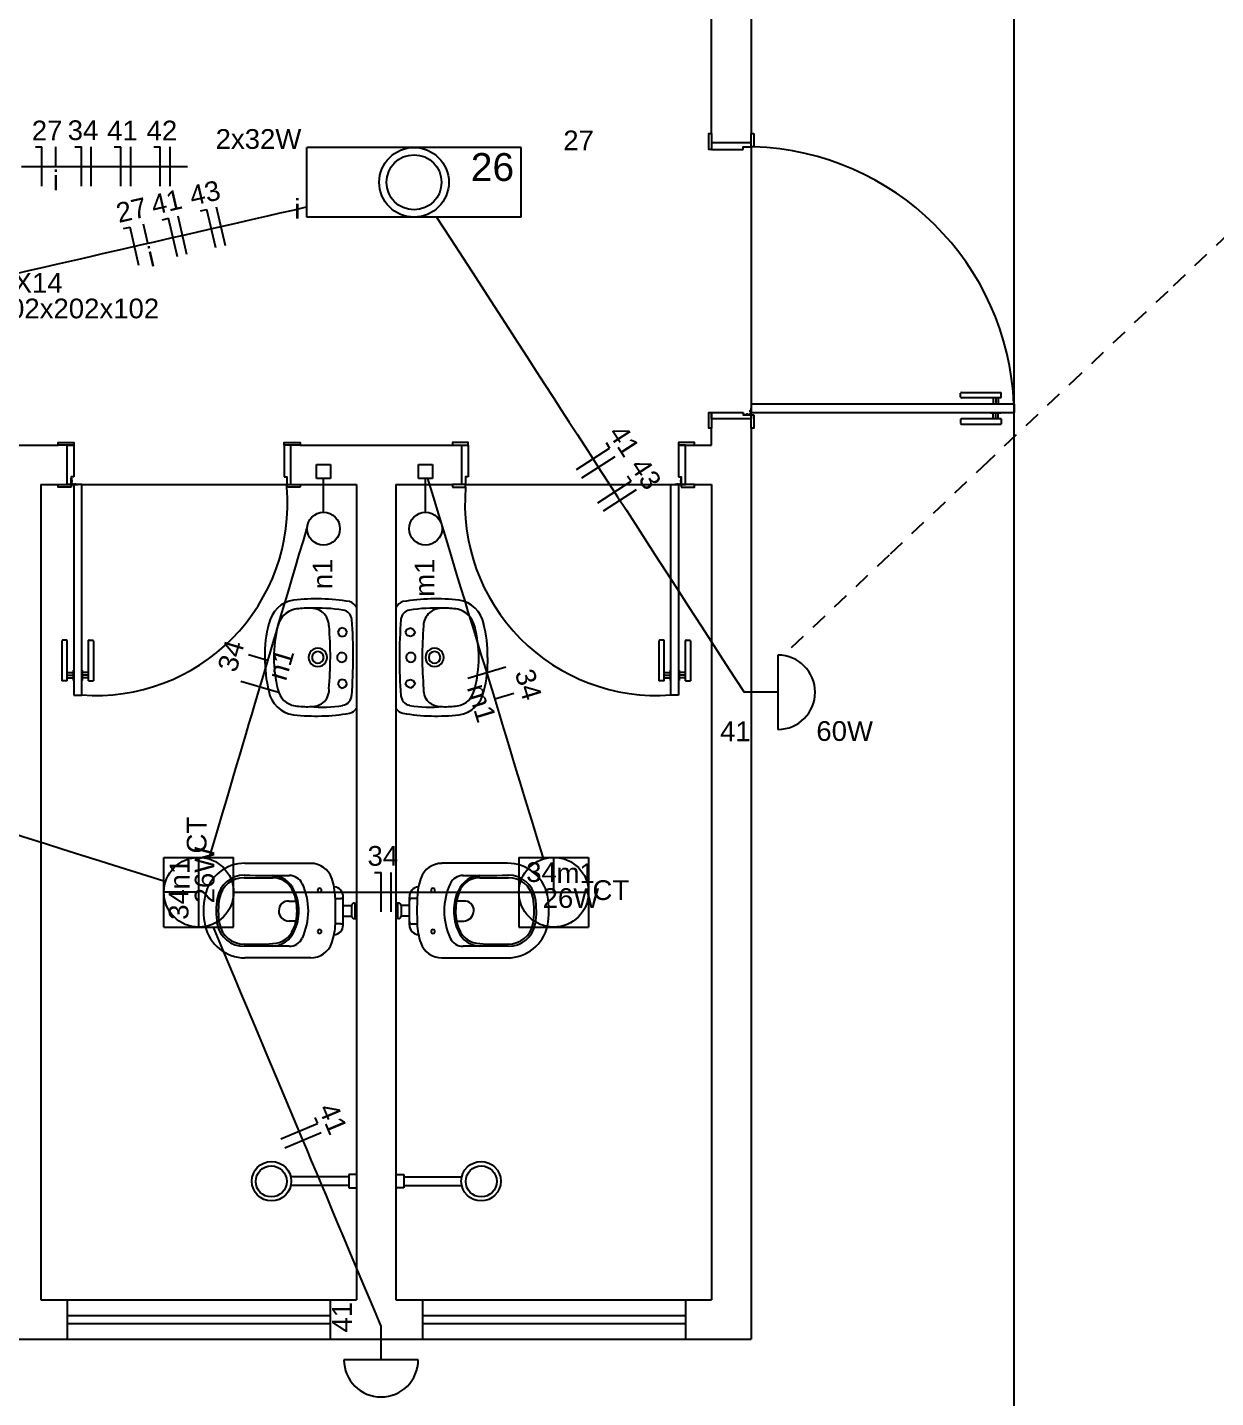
# Model space of a CAD drawing. Header units: millimetres. Extents: x -182 to 147, y -1396 to 58.
# Drawn here: x -94.77 to -85.73, y 31.78 to 42.2 of the extents above; entities that cross this region are included whole.
import ezdxf

# ---------------------------------------------------------------- set-up
doc = ezdxf.new("R2010")
doc.units = ezdxf.units.MM
doc.header["$LTSCALE"] = 10
doc.header["$MEASUREMENT"] = 0
doc.linetypes.add('Dashed2', pattern=[0.375, 0.25, -0.125])
for name, color, linetype in [('Arquitetura', 8, 'Continuous'), ('EL-Condutos', 4, 'Continuous'), ('EL-Fios (Fase 1)', 7, 'Continuous'), ('EL-Fios (Fase 2)', 7, 'Continuous'), ('EL-Fios (Fase 3)', 7, 'Continuous'), ('EL-Fios (Neutro)', 170, 'Continuous'), ('EL-Fios (Retorno)', 10, 'Continuous'), ('EL-Textos fios', 7, 'Continuous'), ('P-SIMBOL', 170, 'Continuous'), ('Textos', 7, 'Continuous')]:
    doc.layers.add(name, color=color, linetype=linetype)
doc.styles.add('Arial', font='arial.ttf')

msp = doc.modelspace()

# ---------------------------------------------------------------- linework, layer by layer
at = {"layer": 'Arquitetura'}
for p, q in [((-87.262, 17.4259), (-87.262, 52.6259)), ((-89.262, 41.2959), (-89.262, 39.3369)), ((-89.296, 39.2589), (-89.29, 39.2589)), ((-89.266, 39.2889), (-89.266, 39.2829)), ((-95.043, 39.0259), (-94.532, 39.0259)), ((-92.692, 39.0259), (-91.532, 39.0259)), ((-89.692, 39.0259), (-89.563, 39.0259)), ((-94.663, 38.7259), (-94.532, 38.7259)), ((-94.429, 38.7589), (-94.429, 38.7539)), ((-94.4, 38.7289), (-94.405, 38.7289)), ((-94.353, 38.7259), (-92.793, 38.7259)), ((-92.793, 38.7259), (-92.762, 38.7259)), ((-92.692, 38.7259), (-92.262, 38.7259)), ((-91.963, 38.7259), (-91.532, 38.7259)), ((-91.433, 38.7259), (-89.873, 38.7259)), ((-89.825, 38.7289), (-89.819, 38.7289)), ((-89.796, 38.7589), (-89.796, 38.7539)), ((-89.692, 38.7259), (-89.563, 38.7259)), ((-92.262, 37.7909), (-92.262, 37.4099)), ((-91.963, 37.7909), (-91.963, 37.4099)), ((-92.394, 37.6259), (-92.406, 37.6039)), ((-92.373, 37.6379), (-92.394, 37.6259)), ((-92.347, 37.6259), (-92.373, 37.6379)), ((-92.335, 37.6039), (-92.347, 37.6259)), ((-91.891, 37.6039), (-91.878, 37.6259)), ((-91.878, 37.6259), (-91.853, 37.6379)), ((-91.853, 37.6379), (-91.831, 37.6259)), ((-91.831, 37.6259), (-91.818, 37.6039)), ((-92.406, 37.6039), (-92.394, 37.5789)), ((-92.394, 37.5789), (-92.373, 37.5699)), ((-92.373, 37.5699), (-92.347, 37.5789)), ((-92.347, 37.5789), (-92.335, 37.6039)), ((-92.262, 37.5369), (-92.262, 37.1599)), ((-91.963, 37.5369), (-91.963, 37.1599)), ((-91.878, 37.5789), (-91.891, 37.6039)), ((-91.853, 37.5699), (-91.878, 37.5789)), ((-91.831, 37.5789), (-91.853, 37.5699)), ((-91.818, 37.6039), (-91.831, 37.5789)), ((-92.262, 37.4099), (-92.262, 37.0239)), ((-91.963, 37.4099), (-91.963, 37.0239)), ((-92.394, 37.2359), (-92.406, 37.2109)), ((-92.406, 37.2109), (-92.394, 37.1899)), ((-92.373, 37.2449), (-92.394, 37.2359)), ((-92.347, 37.2359), (-92.373, 37.2449)), ((-92.335, 37.2109), (-92.347, 37.2359)), ((-92.347, 37.1899), (-92.335, 37.2109)), ((-91.891, 37.2109), (-91.878, 37.2359)), ((-91.878, 37.1899), (-91.891, 37.2109)), ((-91.878, 37.2359), (-91.853, 37.2449)), ((-91.853, 37.2449), (-91.831, 37.2359)), ((-91.831, 37.2359), (-91.818, 37.2109)), ((-91.818, 37.2109), (-91.831, 37.1899)), ((-92.394, 37.1899), (-92.373, 37.1769)), ((-92.373, 37.1769), (-92.347, 37.1899)), ((-91.853, 37.1769), (-91.878, 37.1899)), ((-91.831, 37.1899), (-91.853, 37.1769)), ((-93.111, 35.8459), (-92.611, 35.8459)), ((-91.114, 35.8459), (-91.613, 35.8459)), ((-92.777, 35.5589), (-92.722, 35.5589)), ((-92.423, 35.5789), (-92.383, 35.5789)), ((-92.364, 35.3759), (-92.364, 35.5879)), ((-92.281, 35.5429), (-92.262, 35.5429)), ((-92.275, 35.5429), (-92.275, 35.4249)), ((-92.262, 35.5449), (-92.262, 35.4179)), ((-91.963, 35.5449), (-91.963, 35.4179)), ((-91.943, 35.5429), (-91.963, 35.5429)), ((-91.95, 35.5429), (-91.95, 35.4249)), ((-91.861, 35.3759), (-91.861, 35.5879)), ((-91.802, 35.5789), (-91.842, 35.5789)), ((-91.447, 35.5589), (-91.503, 35.5589)), ((-92.364, 35.5239), (-92.3, 35.5239)), ((-92.364, 35.4439), (-92.3, 35.4439)), ((-92.3, 35.5239), (-92.3, 35.4439)), ((-91.861, 35.5239), (-91.924, 35.5239)), ((-91.924, 35.5239), (-91.924, 35.4439)), ((-91.861, 35.4439), (-91.924, 35.4439)), ((-92.723, 35.4069), (-92.777, 35.4069)), ((-92.383, 35.3849), (-92.424, 35.3849)), ((-92.281, 35.4249), (-92.262, 35.4249)), ((-91.943, 35.4249), (-91.963, 35.4249)), ((-91.842, 35.3849), (-91.801, 35.3849)), ((-91.502, 35.4069), (-91.447, 35.4069)), ((-92.611, 35.1259), (-93.111, 35.1259)), ((-91.613, 35.1259), (-91.114, 35.1259)), ((-92.262, 34.3269), (-92.262, 32.5259)), ((-92.322, 33.4599), (-92.762, 33.4599)), ((-92.262, 33.4779), (-92.322, 33.4779)), ((-92.322, 33.4779), (-92.322, 33.3779)), ((-91.963, 33.4779), (-91.902, 33.4779)), ((-91.902, 33.4779), (-91.902, 33.3779)), ((-91.902, 33.4599), (-91.463, 33.4599)), ((-92.322, 33.3959), (-92.762, 33.3959)), ((-92.322, 33.3779), (-92.262, 33.3779)), ((-91.902, 33.3779), (-91.963, 33.3779)), ((-91.902, 33.3959), (-91.463, 33.3959)), ((-94.663, 32.5259), (-92.262, 32.5259)), ((-94.463, 32.5259), (-94.463, 32.2259)), ((-92.463, 32.5259), (-92.463, 32.2259)), ((-91.963, 32.5259), (-89.563, 32.5259)), ((-91.762, 32.5259), (-91.762, 32.2259)), ((-89.762, 32.5259), (-89.762, 32.2259)), ((-94.963, 32.2259), (-89.262, 32.2259))]:
    msp.add_line(p, q, dxfattribs=at)
at = {"layer": 'Arquitetura', "linetype": 'Continuous'}
for p, q in [((-89.262, 43.3269), (-89.262, 41.3959)), ((-89.563, 41.3959), (-89.563, 43.0259)), ((-89.563, 39.0259), (-89.563, 39.1559)), ((-89.262, 39.1559), (-89.262, 32.2259)), ((-94.663, 38.7259), (-94.663, 32.5259)), ((-92.262, 38.7259), (-92.262, 32.5259)), ((-91.963, 38.7259), (-91.963, 32.5259)), ((-89.563, 38.7259), (-89.563, 32.5259)), ((-94.463, 32.4059), (-92.463, 32.4059)), ((-94.463, 32.3459), (-92.463, 32.3459)), ((-91.762, 32.4059), (-89.762, 32.4059)), ((-91.762, 32.3459), (-89.762, 32.3459))]:
    msp.add_line(p, q, dxfattribs=at)
at = {"layer": 'Arquitetura', "color": 3, "linetype": 'Continuous'}
for p, q in [((-87.669, 39.3929), (-87.669, 39.4209)), ((-87.663, 39.4259), (-87.359, 39.4259)), ((-87.359, 39.3859), (-87.663, 39.3859)), ((-87.442, 39.3399), (-87.362, 39.3399)), ((-87.669, 39.2189), (-87.669, 39.1909)), ((-87.359, 39.2259), (-87.663, 39.2259)), ((-87.442, 39.2719), (-87.362, 39.2719)), ((-87.663, 39.1859), (-87.359, 39.1859)), ((-94.503, 37.5369), (-94.503, 37.2329)), ((-94.469, 37.5429), (-94.498, 37.5429)), ((-94.463, 37.2329), (-94.463, 37.5369)), ((-94.302, 37.2329), (-94.302, 37.5369)), ((-94.296, 37.5429), (-94.268, 37.5429)), ((-94.262, 37.5369), (-94.262, 37.2329)), ((-89.963, 37.5369), (-89.963, 37.2329)), ((-89.929, 37.5429), (-89.958, 37.5429)), ((-89.922, 37.2329), (-89.922, 37.5369)), ((-89.762, 37.2329), (-89.762, 37.5369)), ((-89.755, 37.5429), (-89.728, 37.5429)), ((-89.723, 37.5369), (-89.723, 37.2329)), ((-94.417, 37.3159), (-94.417, 37.2359)), ((-94.349, 37.3159), (-94.349, 37.2359)), ((-89.877, 37.3159), (-89.877, 37.2359)), ((-89.809, 37.3159), (-89.809, 37.2359))]:
    msp.add_line(p, q, dxfattribs=at)
at = {"layer": 'Arquitetura', "color": 3}
for p, q in [((-87.359, 39.3859), (-87.359, 39.4259)), ((-87.442, 39.3399), (-87.442, 39.3369)), ((-87.422, 39.3859), (-87.422, 39.3399)), ((-87.402, 39.3859), (-87.402, 39.3399)), ((-87.382, 39.3859), (-87.382, 39.3399)), ((-87.362, 39.3399), (-87.362, 39.3369)), ((-87.442, 39.2719), (-87.442, 39.2759)), ((-87.422, 39.2259), (-87.422, 39.2719)), ((-87.402, 39.2259), (-87.402, 39.2719)), ((-87.382, 39.2259), (-87.382, 39.2719)), ((-87.362, 39.2719), (-87.362, 39.2759)), ((-87.359, 39.2259), (-87.359, 39.1859)), ((-94.417, 37.3159), (-94.413, 37.3159)), ((-94.349, 37.3159), (-94.353, 37.3159)), ((-89.877, 37.3159), (-89.873, 37.3159)), ((-89.809, 37.3159), (-89.813, 37.3159)), ((-94.463, 37.2329), (-94.503, 37.2329)), ((-94.463, 37.2959), (-94.417, 37.2959)), ((-94.463, 37.2759), (-94.417, 37.2759)), ((-94.463, 37.2559), (-94.417, 37.2559)), ((-94.417, 37.2359), (-94.413, 37.2359)), ((-94.349, 37.2359), (-94.353, 37.2359)), ((-94.302, 37.2959), (-94.349, 37.2959)), ((-94.302, 37.2759), (-94.349, 37.2759)), ((-94.302, 37.2559), (-94.349, 37.2559)), ((-94.302, 37.2329), (-94.262, 37.2329)), ((-89.922, 37.2329), (-89.963, 37.2329)), ((-89.922, 37.2959), (-89.877, 37.2959)), ((-89.922, 37.2759), (-89.877, 37.2759)), ((-89.922, 37.2559), (-89.877, 37.2559)), ((-89.877, 37.2359), (-89.873, 37.2359)), ((-89.809, 37.2359), (-89.813, 37.2359)), ((-89.762, 37.2959), (-89.809, 37.2959)), ((-89.762, 37.2759), (-89.809, 37.2759)), ((-89.762, 37.2559), (-89.809, 37.2559)), ((-89.762, 37.2329), (-89.723, 37.2329))]:
    msp.add_line(p, q, dxfattribs=at)
at = {"layer": 'Arquitetura', "color": 2}
for p, q in [((-87.262, 39.3369), (-89.262, 39.3369)), ((-89.262, 39.3369), (-89.262, 39.2759)), ((-87.262, 39.3369), (-87.262, 39.2759)), ((-89.262, 39.2759), (-87.262, 39.2759)), ((-94.413, 38.7259), (-94.413, 37.1259)), ((-94.353, 38.7259), (-94.413, 38.7259)), ((-94.353, 37.1259), (-94.353, 38.7259)), ((-89.873, 37.1259), (-89.873, 38.7259)), ((-89.873, 38.7259), (-89.813, 38.7259)), ((-89.813, 38.7259), (-89.813, 37.1259)), ((-94.413, 37.1259), (-94.353, 37.1259)), ((-89.813, 37.1259), (-89.873, 37.1259))]:
    msp.add_line(p, q, dxfattribs=at)
at = {"layer": 'Arquitetura', "color": 3}
for points in [[(-89.563, 41.3959), (-89.563, 41.2759), (-89.583, 41.2759), (-89.583, 41.3959), (-89.563, 41.3959)], [(-89.242, 41.3959), (-89.242, 41.2959), (-89.262, 41.2959), (-89.262, 41.3959), (-89.242, 41.3959)], [(-89.563, 39.2759), (-89.563, 39.2259), (-89.563, 39.1559), (-89.583, 39.1559), (-89.583, 39.2759), (-89.563, 39.2759)], [(-89.242, 39.2559), (-89.242, 39.1559), (-89.262, 39.1559), (-89.262, 39.2559), (-89.242, 39.2559)], [(-94.413, 39.0259), (-94.463, 39.0259), (-94.532, 39.0259), (-94.532, 39.0459), (-94.413, 39.0459), (-94.413, 39.0259)], [(-92.692, 39.0259), (-92.813, 39.0259), (-92.813, 39.0459), (-92.692, 39.0459), (-92.692, 39.0259)], [(-91.532, 39.0259), (-91.413, 39.0259), (-91.413, 39.0459), (-91.532, 39.0459), (-91.532, 39.0259)], [(-89.813, 39.0259), (-89.762, 39.0259), (-89.692, 39.0259), (-89.692, 39.0459), (-89.813, 39.0459), (-89.813, 39.0259)], [(-94.433, 38.7059), (-94.532, 38.7059), (-94.532, 38.7259), (-94.433, 38.7259), (-94.433, 38.7059)], [(-92.692, 38.7059), (-92.793, 38.7059), (-92.793, 38.7259), (-92.692, 38.7259), (-92.692, 38.7059)], [(-91.532, 38.7059), (-91.433, 38.7059), (-91.433, 38.7259), (-91.532, 38.7259), (-91.532, 38.7059)], [(-89.793, 38.7059), (-89.692, 38.7059), (-89.692, 38.7259), (-89.793, 38.7259), (-89.793, 38.7059)]]:
    msp.add_lwpolyline(points, close=True, dxfattribs=at)
at = {"layer": 'Arquitetura', "color": 2}
for points in [[(-89.322, 41.2759), (-89.322, 41.2959), (-89.262, 41.2959), (-89.262, 41.3269), (-89.563, 41.3269), (-89.563, 41.2759), (-89.322, 41.2759)], [(-89.322, 39.2759), (-89.322, 39.2559), (-89.262, 39.2559), (-89.262, 39.2259), (-89.563, 39.2259), (-89.563, 39.2759), (-89.322, 39.2759)], [(-94.413, 38.7859), (-94.433, 38.7859), (-94.433, 38.7259), (-94.463, 38.7259), (-94.463, 39.0259), (-94.413, 39.0259), (-94.413, 38.7859)], [(-92.813, 38.7859), (-92.793, 38.7859), (-92.793, 38.7259), (-92.762, 38.7259), (-92.762, 39.0259), (-92.813, 39.0259), (-92.813, 38.7859)], [(-91.413, 38.7859), (-91.433, 38.7859), (-91.433, 38.7259), (-91.463, 38.7259), (-91.463, 39.0259), (-91.413, 39.0259), (-91.413, 38.7859)], [(-89.813, 38.7859), (-89.793, 38.7859), (-89.793, 38.7259), (-89.762, 38.7259), (-89.762, 39.0259), (-89.813, 39.0259), (-89.813, 38.7859)]]:
    msp.add_lwpolyline(points, close=True, dxfattribs=at)
at = {"layer": 'Arquitetura', "color": 1}
for points in [[(-89.265, 39.2649), (-89.262, 39.2609), (-89.262, 39.2609), (-89.262, 39.2659), (-89.262, 39.3059), (-89.265, 39.3059), (-89.265, 39.2649)], [(-89.272, 39.2579), (-89.268, 39.2559), (-89.268, 39.2559), (-89.273, 39.2559), (-89.313, 39.2559), (-89.313, 39.2579), (-89.272, 39.2579)], [(-94.43, 38.7349), (-94.433, 38.7309), (-94.433, 38.7309), (-94.433, 38.7359), (-94.433, 38.7759), (-94.43, 38.7759), (-94.43, 38.7349)], [(-89.795, 38.7349), (-89.793, 38.7309), (-89.793, 38.7309), (-89.793, 38.7359), (-89.793, 38.7759), (-89.795, 38.7759), (-89.795, 38.7349)], [(-94.423, 38.7279), (-94.427, 38.7259), (-94.427, 38.7259), (-94.422, 38.7259), (-94.382, 38.7259), (-94.382, 38.7279), (-94.423, 38.7279)], [(-89.801, 38.7279), (-89.797, 38.7259), (-89.797, 38.7259), (-89.802, 38.7259), (-89.842, 38.7259), (-89.842, 38.7279), (-89.801, 38.7279)]]:
    msp.add_lwpolyline(points, dxfattribs=at)
at = {"layer": 'Arquitetura'}
for points in [[(-89.297, 39.2609), (-89.296, 39.2589), (-89.296, 39.2579)], [(-89.293, 39.2609), (-89.293, 39.2609), (-89.297, 39.2609), (-89.297, 39.2609), (-89.288, 39.2609), (-89.288, 39.2609), (-89.292, 39.2609), (-89.292, 39.2609)], [(-89.288, 39.2609), (-89.29, 39.2589), (-89.29, 39.2579)], [(-89.267, 39.2869), (-89.268, 39.2869), (-89.268, 39.2909), (-89.267, 39.2909), (-89.267, 39.2809), (-89.268, 39.2809), (-89.268, 39.2859), (-89.267, 39.2859)], [(-89.267, 39.2909), (-89.266, 39.2889), (-89.265, 39.2889)], [(-89.267, 39.2809), (-89.266, 39.2829), (-89.265, 39.2829)], [(-94.428, 38.7609), (-94.429, 38.7589), (-94.43, 38.7589)], [(-94.428, 38.7509), (-94.429, 38.7539), (-94.43, 38.7539)], [(-94.428, 38.7569), (-94.427, 38.7569), (-94.427, 38.7609), (-94.428, 38.7609), (-94.428, 38.7509), (-94.427, 38.7509), (-94.427, 38.7559), (-94.428, 38.7559)], [(-94.402, 38.7309), (-94.402, 38.7309), (-94.398, 38.7309), (-94.398, 38.7309), (-94.407, 38.7309), (-94.407, 38.7309), (-94.403, 38.7309), (-94.403, 38.7309)], [(-94.407, 38.7309), (-94.405, 38.7289), (-94.405, 38.7279)], [(-94.398, 38.7309), (-94.4, 38.7289), (-94.4, 38.7279)], [(-89.823, 38.7309), (-89.823, 38.7309), (-89.828, 38.7309), (-89.828, 38.7309), (-89.817, 38.7309), (-89.817, 38.7309), (-89.822, 38.7309), (-89.822, 38.7309)], [(-89.828, 38.7309), (-89.825, 38.7289), (-89.825, 38.7279)], [(-89.817, 38.7309), (-89.819, 38.7289), (-89.819, 38.7279)], [(-89.797, 38.7609), (-89.796, 38.7589), (-89.795, 38.7589)], [(-89.797, 38.7569), (-89.797, 38.7569), (-89.797, 38.7609), (-89.797, 38.7609), (-89.797, 38.7509), (-89.797, 38.7509), (-89.797, 38.7559), (-89.797, 38.7559)], [(-89.797, 38.7509), (-89.796, 38.7539), (-89.795, 38.7539)]]:
    msp.add_lwpolyline(points, dxfattribs=at)
at = {"layer": 'Arquitetura', "color": 1}
for centre in [(-89.268, 39.2609), (-94.427, 38.7309), (-89.797, 38.7309)]:
    msp.add_circle(centre, 0.005, dxfattribs=at)
at = {"layer": 'Arquitetura'}
for centre, radius in [((-92.909, 33.4279), 0.15), ((-91.316, 33.4279), 0.15), ((-92.911, 33.4259), 0.118), ((-91.314, 33.4259), 0.118)]:
    msp.add_circle(centre, radius, dxfattribs=at)
for centre, radius, start, end in [((-89.308, 39.2499), 2.0472, 2.41211, 88.1744), ((-94.246, 38.5809), 1.4584, 265.793, 4.93638), ((-89.98, 38.5809), 1.4584, 175.064, 274.207), ((-92.701, 37.6169), 0.2349, 100.056, 167.486), ((-92.569, 36.3499), 1.5077, 80.3071, 96.5866), ((-92.352, 37.7389), 0.1044, 31.07, 69.4583), ((-91.873, 37.7389), 0.1044, 110.542, 148.93), ((-91.656, 36.3499), 1.5077, 83.4134, 99.6929), ((-91.524, 37.6169), 0.2349, 12.514, 79.9443), ((-92.695, 37.6139), 0.1693, 102.719, 167.054), ((-92.639, 37.1639), 0.6219, 88.1735, 98.6779), ((-92.562, 36.5599), 1.2273, 80.7585, 92.6769), ((-92.61, 37.6429), 0.1432, 50.4003, 93.3975), ((-92.606, 37.6509), 0.1334, 0.55134, 49.6562), ((-92.376, 37.6949), 0.0769, 4.38732, 81.2442), ((-91.849, 37.6949), 0.0769, 98.7558, 175.613), ((-91.664, 36.5599), 1.2273, 87.3231, 99.2415), ((-91.62, 37.6509), 0.1334, 130.344, 179.449), ((-91.615, 37.6429), 0.1432, 86.6025, 129.6), ((-91.587, 37.1639), 0.6219, 81.3221, 91.8265), ((-91.53, 37.6139), 0.1693, 12.9461, 77.2809), ((-92.013, 37.4339), 0.947, 165.578, 181.302), ((-91.74, 37.3819), 1.1531, 166.496, 178.648), ((-95.411, 37.4049), 2.9495, 0.06088, 4.81044), ((-95.719, 37.4239), 3.4312, 359.79, 4.6247), ((-88.505, 37.4239), 3.4312, 175.375, 180.21), ((-88.814, 37.4049), 2.9495, 175.19, 179.939), ((-92.485, 37.3819), 1.1531, 1.35244, 13.5038), ((-92.213, 37.4339), 0.947, 358.698, 14.4219), ((-92.557, 37.4119), 0.0698, 120.007, 180), ((-92.557, 37.4119), 0.0444, 90, 180), ((-92.557, 37.4119), 0.0698, 60.0032, 119.997), ((-92.557, 37.4119), 0.0444, 0, 90), ((-92.557, 37.4119), 0.0698, 0.00072, 60.0032), ((-92.375, 37.4119), 0.036, 119.96, 180), ((-92.375, 37.4119), 0.036, 60.0128, 119.987), ((-92.375, 37.4119), 0.036, 359.963, 59.9809), ((-91.85, 37.4119), 0.036, 120.019, 180.037), ((-91.85, 37.4119), 0.036, 60.0128, 119.987), ((-91.85, 37.4119), 0.036, 0, 60.0398), ((-91.669, 37.4119), 0.0698, 119.997, 179.999), ((-91.669, 37.4119), 0.0444, 90, 180), ((-91.669, 37.4119), 0.0698, 60.0032, 119.997), ((-91.669, 37.4119), 0.0444, 0, 90), ((-91.669, 37.4119), 0.0698, 0, 59.9929), ((-92.011, 37.3899), 0.9482, 178.659, 194.363), ((-91.748, 37.4359), 1.1449, 181.303, 193.542), ((-92.557, 37.4119), 0.0698, 180.001, 240.003), ((-92.557, 37.4119), 0.0444, 180, 270), ((-92.557, 37.4119), 0.0698, 240.003, 299.997), ((-92.557, 37.4119), 0.0444, 270, 359.99), ((-92.557, 37.4119), 0.0698, 300.007, 0), ((-95.167, 37.4119), 2.7052, 354.905, 359.979), ((-92.375, 37.4119), 0.036, 179.963, 239.981), ((-92.375, 37.4119), 0.036, 240.013, 299.987), ((-92.375, 37.4119), 0.036, 299.96, 0), ((-96.046, 37.4119), 3.7579, 355.586, 0), ((-88.179, 37.4119), 3.7579, 180, 184.414), ((-91.85, 37.4119), 0.036, 180, 240.04), ((-91.85, 37.4119), 0.036, 240.013, 299.987), ((-91.85, 37.4119), 0.036, 300.019, 0.03665), ((-89.058, 37.4119), 2.7052, 180.021, 185.095), ((-91.669, 37.4119), 0.0698, 180, 239.993), ((-91.669, 37.4119), 0.0444, 180.01, 270), ((-91.669, 37.4119), 0.0698, 240.003, 299.997), ((-91.669, 37.4119), 0.0444, 270, 0), ((-91.669, 37.4119), 0.0698, 299.997, 359.999), ((-92.477, 37.4359), 1.1449, 346.458, 358.697), ((-92.213, 37.3899), 0.9482, 345.637, 1.34148), ((-92.713, 37.1949), 0.2214, 190.408, 262.28), ((-92.707, 37.1989), 0.1567, 191.616, 261.581), ((-92.598, 37.1639), 0.1262, 309.245, 3.22682), ((-92.38, 37.1269), 0.0803, 279.607, 356.886), ((-91.845, 37.1269), 0.0803, 183.114, 260.393), ((-91.627, 37.1639), 0.1262, 176.773, 230.755), ((-91.519, 37.1989), 0.1567, 278.419, 348.384), ((-91.513, 37.1949), 0.2214, 277.72, 349.592), ((-92.639, 37.6749), 0.6378, 261.83, 272.005), ((-92.526, 37.9339), 0.9009, 264.203, 280.218), ((-92.609, 37.1939), 0.1563, 267.161, 305.348), ((-92.331, 37.0629), 0.0772, 281.431, 332.133), ((-91.895, 37.0629), 0.0772, 207.867, 258.569), ((-91.699, 37.9339), 0.9009, 259.782, 275.797), ((-91.616, 37.1939), 0.1563, 234.652, 272.839), ((-91.586, 37.6749), 0.6378, 267.995, 278.17), ((-92.569, 38.4719), 1.5061, 263.423, 279.721), ((-91.655, 38.4719), 1.5061, 260.279, 276.577), ((-93.111, 35.5349), 0.3111, 90.0055, 167.294), ((-93.114, 35.5449), 0.2107, 90.4233, 168.89), ((-92.83, 53.4379), 17.6851, 269.072, 270.188), ((-92.911, 35.5639), 0.1899, 23.5727, 86.7329), ((-92.773, 35.6449), 0.1079, 24.961, 90.9064), ((-92.611, 35.6759), 0.1696, 19.0789, 90.1997), ((-91.614, 35.6759), 0.1696, 89.8003, 160.921), ((-91.453, 35.6449), 0.1079, 89.0936, 155.039), ((-91.314, 35.5639), 0.1899, 93.2671, 156.427), ((-91.396, 53.4379), 17.6851, 269.812, 270.928), ((-91.114, 35.5349), 0.3111, 12.7057, 89.9945), ((-91.11, 35.5449), 0.2107, 11.1104, 89.5767), ((-93.121, 35.5489), 0.1863, 88.5002, 169.656), ((-93.059, 47.0519), 11.3174, 269.71, 270.806), ((-92.9, 35.5689), 0.1672, 20.863, 90.2362), ((-93.118, 35.4839), 0.4888, 0, 24.9606), ((-92.544, 35.6409), 0.0148, 90, 180), ((-92.544, 35.6409), 0.0148, 0, 90), ((-92.921, 35.5689), 0.4972, 2.04895, 19.145), ((-92.442, 35.5899), 0.0781, 358.418, 83.4493), ((-91.783, 35.5899), 0.0781, 96.5507, 181.582), ((-91.304, 35.5689), 0.4972, 160.855, 177.951), ((-91.681, 35.6409), 0.0148, 90, 180), ((-91.681, 35.6409), 0.0148, 0, 90), ((-91.107, 35.4839), 0.4888, 155.039, 180), ((-91.326, 35.5689), 0.1672, 89.7638, 159.137), ((-91.166, 47.0519), 11.3174, 269.194, 270.29), ((-91.104, 35.5489), 0.1863, 10.3441, 91.4998), ((-92.842, 35.4859), 0.584, 168.435, 191.568), ((-92.778, 35.4839), 0.5523, 169.437, 180), ((-92.783, 35.4849), 0.531, 169.437, 180.003), ((-92.782, 35.4879), 0.0713, 86.0445, 182.345), ((-93.028, 35.5049), 0.3108, 10.3133, 23.389), ((-93.038, 35.4919), 0.3357, 358.718, 26.1404), ((-93.115, 35.4839), 0.4, 0, 11.0171), ((-92.544, 35.6409), 0.0148, 180, 270), ((-92.544, 35.6409), 0.0148, 270, 0), ((-95.213, 35.4869), 2.7912, 357.951, 2.0489), ((-92.383, 35.5599), 0.019, 0, 90), ((-92.281, 35.5239), 0.019, 90, 180), ((-91.943, 35.5239), 0.019, 0, 90), ((-91.842, 35.5599), 0.019, 90, 180), ((-89.012, 35.4869), 2.7912, 177.951, 182.049), ((-91.681, 35.6409), 0.0148, 180, 270), ((-91.681, 35.6409), 0.0148, 270, 0), ((-91.187, 35.4919), 0.3357, 153.86, 181.282), ((-91.109, 35.4839), 0.4, 168.983, 180), ((-91.196, 35.5049), 0.3108, 156.611, 169.687), ((-91.442, 35.4879), 0.0713, 357.655, 93.9555), ((-91.442, 35.4849), 0.531, 359.997, 10.5634), ((-91.447, 35.4839), 0.5523, 0.00041, 10.5634), ((-91.383, 35.4859), 0.584, 348.432, 11.565), ((-92.779, 35.4839), 0.5519, 180, 190.577), ((-92.754, 35.4859), 0.5602, 180.136, 190.285), ((-92.776, 35.4849), 0.0783, 180.003, 270), ((-93.038, 35.4759), 0.3358, 333.861, 1.27996), ((-93.115, 35.4839), 0.3999, 348.981, 0.00216), ((-93.118, 35.4839), 0.4888, 335.039, 0.00031), ((-92.281, 35.4439), 0.019, 180, 270), ((-91.943, 35.4439), 0.019, 270, 0), ((-91.107, 35.4839), 0.4888, 180, 204.961), ((-91.187, 35.4759), 0.3358, 178.72, 206.139), ((-91.11, 35.4839), 0.3999, 179.998, 191.019), ((-91.45, 35.4849), 0.0783, 270, 359.997), ((-91.471, 35.4859), 0.5602, 349.715, 359.864), ((-91.446, 35.4839), 0.5519, 349.423, 0), ((-93.111, 35.4379), 0.3111, 192.713, 269.998), ((-93.12, 35.4199), 0.2053, 190.569, 270.928), ((-93.12, 35.4199), 0.1883, 190.569, 270.928), ((-92.9, 35.4039), 0.1672, 269.764, 339.137), ((-92.931, 35.4399), 0.211, 333.002, 351.195), ((-92.544, 35.3269), 0.0148, 90, 180), ((-92.544, 35.3269), 0.0148, 0, 90), ((-92.919, 35.4029), 0.4957, 340.843, 358.109), ((-92.442, 35.3779), 0.0776, 275.575, 358.63), ((-92.383, 35.4039), 0.019, 270, 0), ((-91.842, 35.4039), 0.019, 180, 270), ((-91.783, 35.3779), 0.0776, 181.37, 264.425), ((-91.306, 35.4029), 0.4957, 181.891, 199.157), ((-91.681, 35.3269), 0.0148, 90, 180), ((-91.681, 35.3269), 0.0148, 0, 90), ((-91.294, 35.4399), 0.211, 188.805, 206.998), ((-91.326, 35.4039), 0.1672, 200.863, 270.236), ((-91.114, 35.4379), 0.3111, 270.002, 347.287), ((-91.106, 35.4199), 0.2053, 269.072, 349.431), ((-91.106, 35.4199), 0.1883, 269.072, 349.431), ((-93.033, 36.5319), 1.3023, 266.351, 275.878), ((-92.908, 35.4019), 0.1863, 272.443, 336.734), ((-92.773, 35.3229), 0.1079, 269.094, 335.039), ((-92.611, 35.2959), 0.1696, 269.8, 340.921), ((-92.544, 35.3269), 0.0148, 180, 270), ((-92.544, 35.3269), 0.0148, 270, 0), ((-91.614, 35.2959), 0.1696, 199.079, 270.2), ((-91.681, 35.3269), 0.0148, 180, 270), ((-91.681, 35.3269), 0.0148, 270, 0), ((-91.453, 35.3229), 0.1079, 204.961, 270.906), ((-91.317, 35.4019), 0.1863, 203.266, 267.557), ((-91.192, 36.5319), 1.3023, 264.122, 273.649), ((-92.946, 16.9229), 18.2934, 89.4622, 90.5333), ((-91.279, 16.9229), 18.2934, 89.4667, 90.5379)]:
    msp.add_arc(centre, radius, start, end, dxfattribs=at)
at = {"layer": 'Arquitetura', "color": 3, "linetype": 'Continuous'}
for centre, start, end in [((-87.663, 39.4199), 90, 170.538), ((-87.663, 39.3919), 170.538, 270), ((-87.663, 39.2199), 90, 189.462), ((-87.663, 39.1919), 189.462, 270), ((-94.497, 37.5369), 99.4623, 180), ((-94.468, 37.5369), 0, 99.4623), ((-94.297, 37.5369), 80.5377, 180), ((-94.269, 37.5369), 0, 80.5377), ((-89.957, 37.5369), 99.4623, 180), ((-89.928, 37.5369), 0, 99.4623), ((-89.756, 37.5369), 80.5377, 180), ((-89.729, 37.5369), 0, 80.5377)]:
    msp.add_arc(centre, 0.006, start, end, dxfattribs=at)
at = {"layer": 'EL-Condutos', "linetype": 'Continuous'}
for points in [[(-94.8501, 40.3327), (-94.7436, 40.3571), (-94.642, 40.3804), (-94.5449, 40.4026), (-94.452, 40.4239), (-94.3627, 40.4443), (-94.2769, 40.464), (-94.1939, 40.483), (-94.1134, 40.5015), (-94.0351, 40.5194), (-93.9585, 40.537), (-93.8833, 40.5542), (-93.809, 40.5712), (-93.7352, 40.5881), (-93.6615, 40.605), (-93.5876, 40.622), (-93.5129, 40.6391), (-93.4373, 40.6564), (-93.3601, 40.6741), (-93.2811, 40.6922), (-93.1998, 40.7108), (-93.1159, 40.7301), (-93.0289, 40.75), (-92.9384, 40.7707), (-92.8441, 40.7923), (-92.7455, 40.8149), (-92.6422, 40.8386)], [(-91.6538, 40.7606), (-91.5485, 40.5979), (-91.4496, 40.4451), (-91.3566, 40.3014), (-91.2689, 40.166), (-91.1862, 40.0383), (-91.108, 39.9174), (-91.0338, 39.8027), (-90.963, 39.6934), (-90.8953, 39.5887), (-90.83, 39.488), (-90.7668, 39.3904), (-90.7052, 39.2952), (-90.6447, 39.2017), (-90.5848, 39.1091), (-90.525, 39.0167), (-90.4648, 38.9238), (-90.4038, 38.8295), (-90.3414, 38.7332), (-90.2773, 38.6341), (-90.2108, 38.5315), (-90.1416, 38.4245), (-90.0692, 38.3126), (-89.993, 38.1949), (-89.9125, 38.0707), (-89.8274, 37.9392), (-89.7371, 37.7997), (-89.6412, 37.6514), (-89.5391, 37.4937), (-89.4303, 37.3258), (-89.3145, 37.1468)], [(-90.8441, 35.8924), (-90.8832, 36.0208), (-90.92, 36.1415), (-90.9547, 36.2553), (-90.9874, 36.3627), (-91.0183, 36.4642), (-91.0476, 36.5604), (-91.0755, 36.6519), (-91.1021, 36.7393), (-91.1276, 36.8231), (-91.1522, 36.9039), (-91.1761, 36.9824), (-91.1994, 37.0589), (-91.2223, 37.1342), (-91.2451, 37.2088), (-91.2677, 37.2832), (-91.2905, 37.3581), (-91.3136, 37.434), (-91.3372, 37.5115), (-91.3615, 37.5911), (-91.3866, 37.6735), (-91.4127, 37.7592), (-91.4399, 37.8487), (-91.4686, 37.9427), (-91.4987, 38.0417), (-91.5306, 38.1463), (-91.5643, 38.2571), (-91.6, 38.3746), (-91.638, 38.4994), (-91.6784, 38.6321), (-91.7214, 38.7732)], [(-92.6375, 38.4083), (-92.6698, 38.2994), (-92.7003, 38.1962), (-92.7293, 38.0984), (-92.7569, 38.0054), (-92.7831, 37.9169), (-92.8082, 37.8324), (-92.8322, 37.7515), (-92.8552, 37.6737), (-92.8775, 37.5987), (-92.899, 37.526), (-92.92, 37.4551), (-92.9406, 37.3857), (-92.9609, 37.3173), (-92.981, 37.2495), (-93.0011, 37.1818), (-93.0212, 37.1139), (-93.0416, 37.0452), (-93.0623, 36.9754), (-93.0834, 36.904), (-93.1052, 36.8307), (-93.1276, 36.7549), (-93.151, 36.6762), (-93.1753, 36.5943), (-93.2007, 36.5086), (-93.2273, 36.4188), (-93.2553, 36.3244), (-93.2848, 36.225), (-93.3159, 36.1202), (-93.3487, 36.0094), (-93.3834, 35.8924)], [(-93.7278, 35.7094), (-93.8984, 35.7631), (-94.0599, 35.8141), (-94.213, 35.8623), (-94.3582, 35.9081), (-94.4961, 35.9515), (-94.6273, 35.9929), (-94.7522, 36.0323), (-94.8716, 36.0699)], [(-93.1979, 35.6257), (-93.0998, 35.6257), (-93.0069, 35.6257), (-92.9191, 35.6257), (-92.8358, 35.6257), (-92.7567, 35.6257), (-92.6814, 35.6257), (-92.6096, 35.6257), (-92.5408, 35.6257), (-92.4747, 35.6257), (-92.4108, 35.6257), (-92.3489, 35.6257), (-92.2885, 35.6257), (-92.2293, 35.6257), (-92.1708, 35.6257), (-92.1127, 35.6257), (-92.0546, 35.6257), (-91.9961, 35.6257), (-91.9368, 35.6257), (-91.8764, 35.6257), (-91.8145, 35.6257), (-91.7507, 35.6257), (-91.6846, 35.6257), (-91.6158, 35.6257), (-91.5439, 35.6257), (-91.4687, 35.6257), (-91.3896, 35.6257), (-91.3063, 35.6257), (-91.2184, 35.6257), (-91.1256, 35.6257), (-91.0274, 35.6257)], [(-92.0761, 32.3263), (-92.1395, 32.4772), (-92.199, 32.6188), (-92.2549, 32.7519), (-92.3075, 32.8771), (-92.357, 32.9949), (-92.4037, 33.1061), (-92.4479, 33.2111), (-92.4897, 33.3106), (-92.5295, 33.4053), (-92.5675, 33.4958), (-92.604, 33.5826), (-92.6392, 33.6664), (-92.6734, 33.7478), (-92.7068, 33.8274), (-92.7398, 33.9058), (-92.7725, 33.9837), (-92.8053, 34.0617), (-92.8383, 34.1403), (-92.8719, 34.2202), (-92.9063, 34.302), (-92.9417, 34.3864), (-92.9785, 34.4739), (-93.0168, 34.5651), (-93.057, 34.6607), (-93.0993, 34.7613), (-93.1439, 34.8675), (-93.1911, 34.9799), (-93.2412, 35.0992), (-93.2944, 35.2258), (-93.3511, 35.3606)]]:
    msp.add_lwpolyline(points, dxfattribs=at)
at = {"layer": 'EL-Condutos', "linetype": 'Dashed2', "ltscale": 0.05}
msp.add_lwpolyline([(-85.4712, 40.7852), (-86.0935, 40.1962), (-86.7553, 39.5696), (-87.4603, 38.9022), (-88.2121, 38.1904), (-89.0143, 37.431)], dxfattribs=at)
at = {"layer": 'EL-Fios (Fase 1)'}
for p, q in [((-93.26, 40.5431), (-93.327, 40.8356)), ((-90.3857, 38.5256), (-90.1339, 38.6886))]:
    msp.add_line(p, q, dxfattribs=at)
at = {"layer": 'EL-Fios (Fase 2)'}
for p, q in [((-94.2804, 40.9954), (-94.2804, 41.2954)), ((-93.6804, 40.9954), (-93.6804, 41.2954)), ((-91.4154, 37.2532), (-91.1284, 37.3406)), ((-92.8557, 37.1444), (-93.1433, 37.2297)), ((-92.0002, 35.4757), (-92.0002, 35.7757))]:
    msp.add_line(p, q, dxfattribs=at)
at = {"layer": 'EL-Fios (Fase 3)'}
for p, q in [((-93.9804, 40.9954), (-93.9804, 41.2954)), ((-93.5524, 40.4761), (-93.6194, 40.7686)), ((-90.5487, 38.7774), (-90.2969, 38.9405)), ((-92.8083, 33.6817), (-92.5318, 33.798))]:
    msp.add_line(p, q, dxfattribs=at)
at = {"layer": 'EL-Fios (Neutro)'}
for p, q in [((-94.7054, 41.2954), (-94.6554, 41.2954)), ((-94.6554, 40.9954), (-94.6554, 41.2954)), ((-94.4054, 41.2954), (-94.3554, 41.2954)), ((-94.3554, 40.9954), (-94.3554, 41.2954)), ((-94.1054, 41.2954), (-94.0554, 41.2954)), ((-94.0554, 40.9954), (-94.0554, 41.2954)), ((-93.8054, 41.2954), (-93.7554, 41.2954)), ((-93.7554, 40.9954), (-93.7554, 41.2954)), ((-93.7413, 40.7406), (-93.6925, 40.7518)), ((-93.6255, 40.4594), (-93.6925, 40.7518)), ((-93.4488, 40.8076), (-93.4001, 40.8188)), ((-93.3331, 40.5264), (-93.4001, 40.8188)), ((-94.0337, 40.6736), (-93.985, 40.6848)), ((-93.9179, 40.3924), (-93.985, 40.6848)), ((-90.5895, 38.8404), (-90.3377, 39.0034)), ((-90.3648, 39.0454), (-90.3377, 39.0034)), ((-90.2018, 38.7935), (-90.1746, 38.7516)), ((-90.4265, 38.5886), (-90.1746, 38.7516)), ((-92.1252, 35.7757), (-92.0752, 35.7757)), ((-92.0752, 35.4757), (-92.0752, 35.7757)), ((-92.5802, 33.9132), (-92.5608, 33.8671)), ((-92.8374, 33.7509), (-92.5608, 33.8671))]:
    msp.add_line(p, q, dxfattribs=at)
at = {"layer": 'EL-Fios (Retorno)'}
for p, q in [((-94.5504, 41.1454), (-94.5504, 41.2954)), ((-93.8491, 40.562), (-93.8826, 40.7082)), ((-92.9398, 37.3884), (-93.0836, 37.431)), ((-91.2107, 37.096), (-91.0672, 37.1397))]:
    msp.add_line(p, q, dxfattribs=at)
at = {"layer": 'EL-Textos fios'}
msp.add_line((-94.8096, 41.1454), (-93.5492, 41.1454), dxfattribs=at)
at = {"layer": 'P-SIMBOL'}
for p, q in [((-92.6415, 40.7607), (-92.6415, 41.2907)), ((-91.0095, 41.2907), (-92.6415, 41.2907)), ((-91.0095, 40.7607), (-91.0095, 41.2907)), ((-91.0095, 40.7607), (-92.6415, 40.7607)), ((-92.5667, 38.879), (-92.4606, 38.879)), ((-92.5667, 38.7729), (-92.5667, 38.879)), ((-92.4606, 38.879), (-92.4606, 38.7729)), ((-91.7905, 38.879), (-91.6844, 38.879)), ((-91.7905, 38.7729), (-91.7905, 38.879)), ((-91.6844, 38.879), (-91.6844, 38.7729)), ((-92.4606, 38.7729), (-92.5667, 38.7729)), ((-92.5137, 38.5159), (-92.5137, 38.7729)), ((-91.6844, 38.7729), (-91.7905, 38.7729)), ((-91.7375, 38.5159), (-91.7375, 38.7729)), ((-89.0575, 37.4293), (-89.0575, 36.8643)), ((-89.0575, 37.1468), (-89.3145, 37.1468)), ((-93.7275, 35.3607), (-93.7275, 35.8907)), ((-93.7275, 35.8907), (-93.1975, 35.8907)), ((-93.4625, 35.3607), (-93.4625, 35.8907)), ((-93.1975, 35.3607), (-93.1975, 35.8907)), ((-91.0279, 35.8907), (-90.4979, 35.8907)), ((-91.0279, 35.8907), (-91.0279, 35.3607)), ((-90.7629, 35.6257), (-90.7629, 35.8907)), ((-90.4979, 35.8907), (-90.4979, 35.3607)), ((-93.4625, 35.6257), (-93.7275, 35.6257)), ((-91.0279, 35.6257), (-90.4979, 35.6257)), ((-93.7275, 35.3607), (-93.1975, 35.3607)), ((-91.0279, 35.3607), (-90.4979, 35.3607)), ((-92.0761, 32.0693), (-92.0761, 32.3263)), ((-91.7936, 32.0693), (-92.3586, 32.0693))]:
    msp.add_line(p, q, dxfattribs=at)
for centre, radius in [((-91.8255, 41.0257), 0.265), ((-91.8255, 41.0257), 0.2092), ((-92.5137, 38.3909), 0.125), ((-91.7375, 38.3909), 0.125), ((-93.4625, 35.6257), 0.265), ((-90.7629, 35.6257), 0.265)]:
    msp.add_circle(centre, radius, dxfattribs=at)
for centre, start, end in [((-89.0575, 37.1468), 270, 90), ((-92.0761, 32.0693), 180, 0)]:
    msp.add_arc(centre, 0.2825, start, end, dxfattribs=at)

# ---------------------------------------------------------------- texts
at = {"layer": 'EL-Textos fios', "char_height": 0.15, "attachment_point": 8, "line_spacing_factor": 0.6, "style": 'Arial'}
for s, insert, width in [('27', (-94.6159, 41.3449), 0.36), ('34', (-94.3429, 41.3449), 0.36), ('41', (-94.0429, 41.3449), 0.36), ('42', (-93.7429, 41.3449), 0.36), ('i', (-94.5504, 40.9654), 0.18)]:
    msp.add_mtext(s, dxfattribs=dict(at, insert=insert, width=width))
for s, insert, width, rotation in [('41', (-93.6914, 40.8028), 0.36, 12.90874), ('43', (-93.399, 40.8699), 0.36, 12.90874), ('27', (-93.9575, 40.7419), 0.36, 12.90874), ('i', (-93.8089, 40.3866), 0.18, 12.90874), ('41', (-90.2893, 39.0198), 0.36, 302.91706), ('43', (-90.1263, 38.768), 0.36, 302.91706), ('34', (-93.1441, 37.4013), 0.36, 73.48757), ('n1', (-92.7672, 37.3372), 0.36, 73.48757), ('34', (-91.0289, 37.1836), 0.36, 286.93726), ('m1', (-91.3829, 37.0436), 0.36, 286.93726), ('34', (-92.0627, 35.8252), 0.36, 0.00084), ('41', (-92.5103, 33.8747), 0.36, 292.79289)]:
    msp.add_mtext(s, dxfattribs=dict(at, insert=insert, width=width, rotation=rotation))
at = {"layer": 'P-SIMBOL', "insert": (-91.0645, 41.0331), "char_height": 0.2118, "width": 0.50832, "attachment_point": 9, "line_spacing_factor": 0.6, "style": 'Arial'}
msp.add_mtext('26', dxfattribs=at)
at = {"layer": 'Textos', "char_height": 0.15, "line_spacing_factor": 0.6, "style": 'Arial'}
for s, insert, width, attachment_point in [('2x32W', (-92.6824, 41.2781), 0.9, 9), ('27', (-90.4575, 41.2695), 0.36, 9), ('i', (-92.6896, 40.7479), 0.18, 9), ('CX14', (-95.0219, 40.184), 0.72, 7), ('202x202x102', (-95.0219, 39.989), 1.98, 7), ('41', (-89.3815, 36.7748), 0.36, 8), ('60W', (-88.5503, 36.7747), 0.54, 8), ('34', (-90.9723, 35.7018), 0.36, 7), ('m1', (-90.7417, 35.6962), 0.36, 7), ('26W', (-90.8475, 35.5045), 0.54, 7), ('CT', (-90.4683, 35.5647), 0.36, 7)]:
    msp.add_mtext(s, dxfattribs=dict(at, insert=insert, width=width, attachment_point=attachment_point))
at = {"layer": 'Textos', "char_height": 0.15, "rotation": 90.00021, "line_spacing_factor": 0.6, "style": 'Arial'}
for s, insert, width, attachment_point in [('n1', (-92.4462, 38.1639), 0.36, 9), ('m1', (-91.67, 38.1639), 0.36, 9), ('CT', (-93.4015, 35.9203), 0.36, 7), ('26W', (-93.3412, 35.5411), 0.54, 7), ('n1', (-93.5329, 35.6469), 0.36, 7), ('34', (-93.5386, 35.4163), 0.36, 7), ('41', (-92.2981, 32.3933), 0.36, 8)]:
    msp.add_mtext(s, dxfattribs=dict(at, insert=insert, width=width, attachment_point=attachment_point))

doc.saveas('drawing.dxf')
